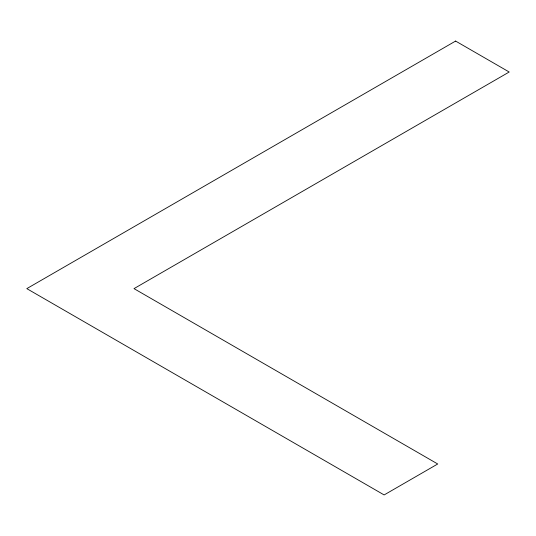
<?xml version="1.0" encoding="UTF-8"?>
<svg xmlns="http://www.w3.org/2000/svg" width="536" height="536" viewBox="0 0 536 536"><rect width="100%" height="100%" fill="white"/><g stroke="black" fill="none" stroke-linecap="round" stroke-linejoin="round"><path stroke-width="0.8" d="M455.6 41.064L26.8 288.629L384.131 494.936L437.731 463.988L134 288.629L509.2 72.012L455.6 41.064"/></g></svg>
